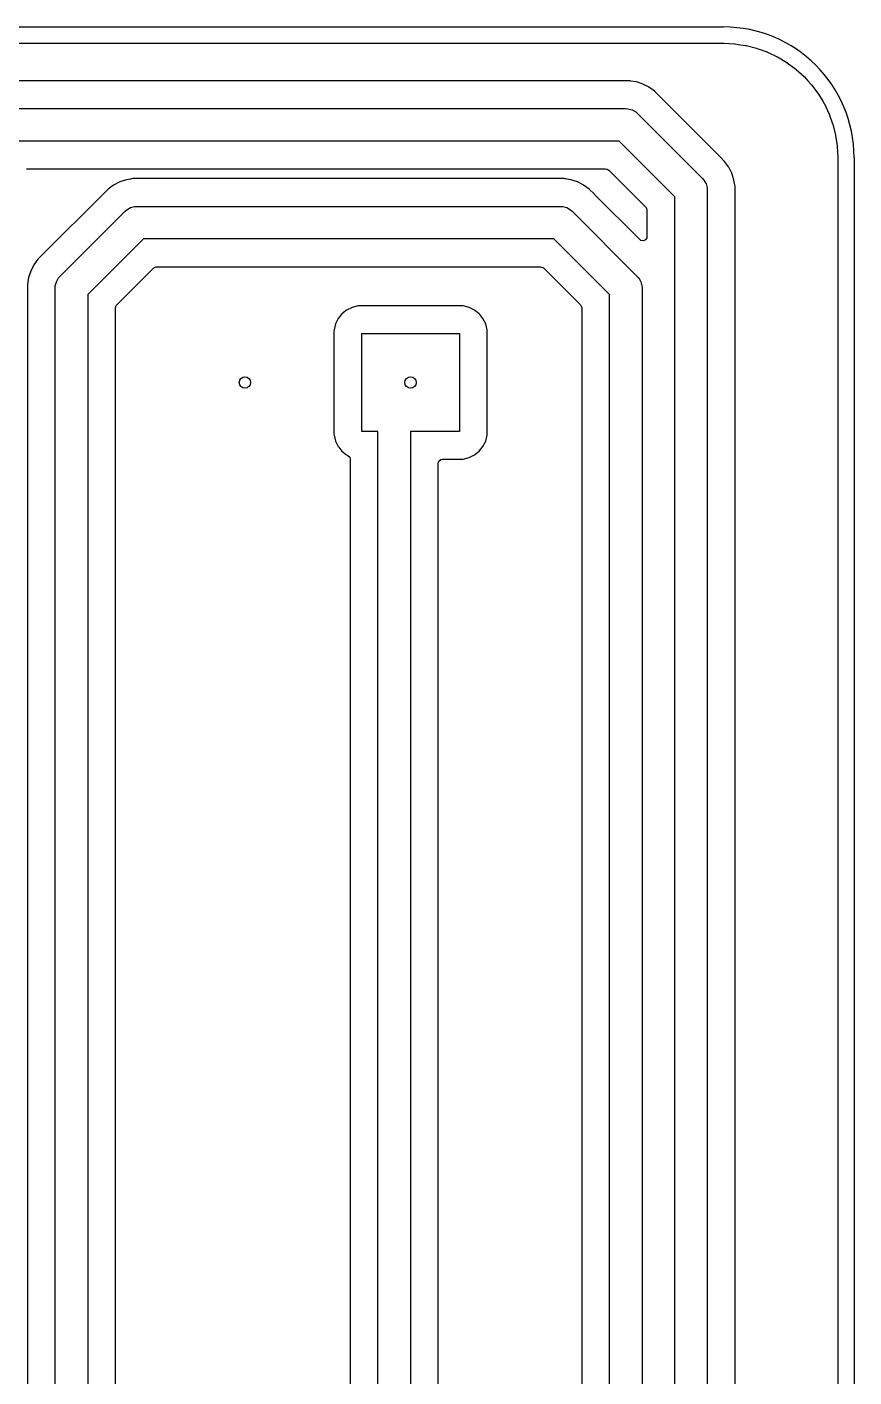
# Model space of a CAD drawing. Header units: millimetres. Extents: x 83 to 184, y -140 to -36.
# Drawn here: x 158.64 to 184, y -77.39 to -36 of the extents above; entities that cross this region are included whole.
import ezdxf

# ---------------------------------------------------------------- set-up
doc = ezdxf.new("R2010")
doc.units = ezdxf.units.MM
doc.layers.add('B.Cu', color=153, linetype='CONTINUOUS', true_color=0x4d7fc4)
doc.layers.add('Edge.Cuts', color=254, linetype='CONTINUOUS', true_color=0xd0d2cd)

msp = doc.modelspace()

# ---------------------------------------------------------------- linework, layer by layer
at = {"layer": 'B.Cu', "linetype": 'CONTINUOUS'}
for p, q in [((87.004546, -36.5005), (179.995454, -36.5005)), ((179.995454, -36.5005), (179.998426, -36.500535)), ((179.998426, -36.500535), (180.001512, -36.500611)), ((180.001512, -36.500611), (180.004463, -36.500718)), ((180.004463, -36.500718), (180.333916, -36.516904)), ((180.333916, -36.516904), (180.339916, -36.517346)), ((180.339916, -36.517346), (180.346061, -36.517951)), ((180.346061, -36.517951), (180.352002, -36.518684)), ((180.352002, -36.518684), (180.452146, -36.533539)), ((180.452146, -36.533539), (180.673695, -36.566403)), ((180.673695, -36.566403), (180.679669, -36.567439)), ((180.679669, -36.567439), (180.685639, -36.568626)), ((180.685639, -36.568626), (180.691563, -36.569957)), ((180.691563, -36.569957), (181.006997, -36.648969)), ((181.006997, -36.648969), (181.012864, -36.650592)), ((181.012864, -36.650592), (181.018679, -36.652357)), ((181.018679, -36.652357), (181.024442, -36.654262)), ((181.024442, -36.654262), (181.092787, -36.678716)), ((181.092787, -36.678716), (181.092795, -36.678718)), ((181.092795, -36.678718), (181.092806, -36.678722)), ((181.092806, -36.678722), (181.330649, -36.763824)), ((181.330649, -36.763824), (181.336244, -36.765982)), ((181.336244, -36.765982), (181.341885, -36.768318)), ((181.341885, -36.768318), (181.347404, -36.770763)), ((181.347404, -36.770763), (181.641419, -36.909822)), ((181.641419, -36.909822), (181.646823, -36.912541)), ((181.646823, -36.912541), (181.652223, -36.915428)), ((181.652223, -36.915428), (181.657456, -36.918393)), ((181.657456, -36.918393), (181.936382, -37.085575)), ((181.936382, -37.085575), (181.9415, -37.088815)), ((181.9415, -37.088815), (181.946578, -37.092208)), ((181.946578, -37.092208), (181.951541, -37.095703)), ((181.951541, -37.095703), (182.212726, -37.289412)), ((177.106286, -37.6495), (158.114004, -37.6495)), ((177.106287, -37.6495), (177.106286, -37.6495)), ((177.10629, -37.6495), (177.106287, -37.6495)), ((177.135489, -37.654124), (177.10629, -37.6495)), ((177.154957, -37.657208), (177.135489, -37.654124)), ((177.306599, -37.681226), (177.154957, -37.657208)), ((182.212726, -37.289412), (182.217524, -37.293157)), ((182.217524, -37.293157), (182.222225, -37.297015)), ((182.222225, -37.297015), (182.226833, -37.30099)), ((182.226833, -37.30099), (182.46776, -37.519353)), ((182.46776, -37.519353), (182.472168, -37.52355)), ((182.472168, -37.52355), (182.476448, -37.52783)), ((182.476448, -37.52783), (182.480645, -37.532238)), ((182.480645, -37.532238), (182.586925, -37.6495)), ((182.586925, -37.6495), (182.699008, -37.773165)), ((177.311362, -37.6816), (177.306599, -37.681226)), ((177.320552, -37.68377), (177.311362, -37.6816)), ((177.325074, -37.685623), (177.320552, -37.68377)), ((177.42155, -37.71697), (177.325074, -37.685623)), ((177.518412, -37.748443), (177.42155, -37.71697)), ((177.518413, -37.748443), (177.518412, -37.748443)), ((177.518414, -37.748444), (177.518413, -37.748443)), ((177.54024, -37.759565), (177.518414, -37.748444)), ((177.540245, -37.759567), (177.54024, -37.759565)), ((177.694167, -37.837994), (177.540245, -37.759567)), ((177.70782, -37.844951), (177.694167, -37.837994)), ((177.839916, -37.940923), (177.70782, -37.844951)), ((177.879783, -37.969888), (177.839916, -37.940923)), ((177.879791, -37.969895), (177.879783, -37.969888)), ((177.879792, -37.969896), (177.879791, -37.969895)), ((177.960789, -38.050893), (177.879792, -37.969896)), ((178.034435, -38.124539), (177.960789, -38.050893)), ((182.699008, -37.773165), (182.702983, -37.777773)), ((182.702983, -37.777773), (182.706841, -37.782474)), ((182.706841, -37.782474), (182.710586, -37.787272)), ((182.710586, -37.787272), (182.904295, -38.048457)), ((182.904295, -38.048457), (182.907795, -38.053428)), ((182.907795, -38.053428), (182.907812, -38.053453)), ((182.907812, -38.053453), (182.91117, -38.058478)), ((182.91117, -38.058478), (182.914423, -38.063616)), ((182.914423, -38.063616), (183.041776, -38.276092)), ((178.034444, -38.124549), (178.034435, -38.124539)), ((178.035624, -38.125729), (178.034444, -38.124549)), ((179.879791, -39.969895), (178.035624, -38.125729)), ((183.041776, -38.276092), (183.081579, -38.342499)), ((183.081579, -38.342499), (183.084569, -38.347776)), ((183.084569, -38.347776), (183.08744, -38.353145)), ((183.08744, -38.353145), (183.090187, -38.3586)), ((183.090187, -38.3586), (183.229211, -38.652542)), ((158, -38.5), (177, -38.5)), ((177, -38.5), (177.065248, -38.504277)), ((177.065248, -38.504277), (177.065263, -38.504277)), ((177.065263, -38.504277), (177.191342, -38.53806)), ((177.191342, -38.53806), (177.304381, -38.603323)), ((177.304381, -38.603323), (177.304396, -38.603338)), ((177.304396, -38.603338), (177.353553, -38.646447)), ((177.353553, -38.646447), (179.353553, -40.646447)), ((183.229211, -38.652542), (183.231683, -38.658121)), ((183.231683, -38.658121), (183.234015, -38.663753)), ((183.234015, -38.663753), (183.236191, -38.669395)), ((183.236191, -38.669395), (183.343711, -38.969893)), ((183.343711, -38.969893), (183.345733, -38.975543)), ((183.345733, -38.975543), (183.347634, -38.981297)), ((183.347634, -38.981297), (183.349399, -38.987111)), ((183.349399, -38.987111), (183.35103, -38.993001)), ((183.35103, -38.993001), (183.430037, -39.308415)), ((183.430037, -39.308415), (183.43137, -39.314352)), ((183.43137, -39.314352), (183.432557, -39.320319)), ((183.432557, -39.320319), (183.433598, -39.326318)), ((176.792894, -39.5), (158.207107, -39.5)), ((178.5, -41.207106), (176.792894, -39.5)), ((183.433598, -39.326318), (183.481306, -39.647944)), ((183.481306, -39.647944), (183.482051, -39.653983)), ((183.482051, -39.653983), (183.482648, -39.660044)), ((183.482648, -39.660044), (183.483096, -39.666114)), ((183.483096, -39.666114), (183.499276, -39.995451)), ((180.030112, -40.120216), (179.879791, -39.969895)), ((180.1547, -40.291699), (180.030112, -40.120216)), ((183.499276, -39.995451), (183.499387, -39.998476)), ((183.499387, -39.998476), (183.499462, -40.001514)), ((183.499462, -40.001514), (183.4995, -40.004574)), ((183.4995, -40.004574), (183.4995, -135.995424)), ((158.621238, -40.3505), (176.371413, -40.3505)), ((176.371413, -40.3505), (176.406345, -40.355521)), ((176.406345, -40.355521), (176.431589, -40.362934)), ((176.431589, -40.362934), (176.484335, -40.39423)), ((176.484335, -40.39423), (177.600573, -41.510468)), ((180.154702, -40.291703), (180.1547, -40.291699)), ((180.155048, -40.292179), (180.154702, -40.291703)), ((180.155049, -40.292181), (180.155048, -40.292179)), ((180.155051, -40.292184), (180.155049, -40.292181)), ((180.156112, -40.294267), (180.155051, -40.292184)), ((180.251555, -40.481583), (180.156112, -40.294267)), ((180.251555, -40.481585), (180.251555, -40.481583)), ((180.251557, -40.481588), (180.251555, -40.481585)), ((180.317246, -40.683757), (180.251557, -40.481588)), ((161.12021, -40.969892), (158.969892, -43.12021)), ((161.292182, -40.844949), (161.12021, -40.969892)), ((161.481582, -40.748445), (161.292182, -40.844949)), ((161.683763, -40.682752), (161.481582, -40.748445)), ((161.807654, -40.663129), (161.683763, -40.682752)), ((161.845042, -40.657208), (161.807654, -40.663129)), ((161.854776, -40.655666), (161.845042, -40.657208)), ((161.893709, -40.6495), (161.854776, -40.655666)), ((161.893713, -40.6495), (161.893709, -40.6495)), ((162.106287, -40.6495), (161.893713, -40.6495)), ((175.106287, -40.6495), (162.106287, -40.6495)), ((175.10629, -40.6495), (175.106287, -40.6495)), ((175.135489, -40.654124), (175.10629, -40.6495)), ((175.154957, -40.657208), (175.135489, -40.654124)), ((175.306599, -40.681226), (175.154957, -40.657208)), ((175.311362, -40.6816), (175.306599, -40.681226)), ((175.320552, -40.68377), (175.311362, -40.6816)), ((175.325074, -40.685623), (175.320552, -40.68377)), ((175.42155, -40.71697), (175.325074, -40.685623)), ((175.518412, -40.748443), (175.42155, -40.71697)), ((175.518413, -40.748443), (175.518412, -40.748443)), ((175.518414, -40.748444), (175.518413, -40.748443)), ((175.54024, -40.759565), (175.518414, -40.748444)), ((175.540245, -40.759567), (175.54024, -40.759565)), ((175.694167, -40.837994), (175.540245, -40.759567)), ((175.70782, -40.844951), (175.694167, -40.837994)), ((175.879784, -40.969889), (175.70782, -40.844951)), ((175.879785, -40.96989), (175.879784, -40.969889)), ((175.879789, -40.969893), (175.879785, -40.96989)), ((175.879791, -40.969895), (175.879789, -40.969893)), ((175.879792, -40.969896), (175.879791, -40.969895)), ((176.030104, -41.120208), (175.879792, -40.969896)), ((179.353553, -40.646447), (179.396668, -40.69561)), ((179.396668, -40.69561), (179.396677, -40.695619)), ((179.396677, -40.695619), (179.427175, -40.748444)), ((179.427175, -40.748444), (179.46194, -40.808658)), ((179.46194, -40.808658), (179.495723, -40.934737)), ((179.495723, -40.934737), (179.495723, -40.934752)), ((179.495723, -40.934752), (179.5, -41)), ((180.317246, -40.68376), (180.317246, -40.683757)), ((180.318772, -40.693394), (180.317246, -40.68376)), ((180.318773, -40.6934), (180.318772, -40.693393)), ((180.318772, -40.693393), (180.318772, -40.693394)), ((180.3505, -40.893713), (180.318773, -40.6934)), ((180.3505, -119.843681), (180.3505, -40.893713)), ((176.030112, -41.120216), (176.030104, -41.120208)), ((176.035551, -41.125654), (176.030112, -41.120216)), ((176.035624, -41.125729), (176.035551, -41.125654)), ((177.427657, -42.517761), (176.035624, -41.125729)), ((178.5, -119.749357), (178.5, -41.207106)), ((179.5, -41), (179.5, -119.956464)), ((159.646447, -43.646447), (161.646447, -41.646447)), ((161.646447, -41.646447), (161.69561, -41.603331)), ((161.69561, -41.603331), (161.695619, -41.603323)), ((161.695619, -41.603323), (161.808658, -41.53806)), ((161.808658, -41.53806), (161.934737, -41.504277)), ((161.934737, -41.504277), (161.934752, -41.504277)), ((161.934752, -41.504277), (162, -41.5)), ((162, -41.5), (175, -41.5)), ((175, -41.5), (175.065248, -41.504277)), ((175.065248, -41.504277), (175.065263, -41.504277)), ((175.065263, -41.504277), (175.191342, -41.53806)), ((175.191342, -41.53806), (175.304381, -41.603323)), ((175.304381, -41.603323), (175.304396, -41.603338)), ((175.304396, -41.603338), (175.353553, -41.646447)), ((175.353553, -41.646447), (177.353553, -43.646447)), ((177.600573, -41.510468), (177.621723, -41.53872)), ((177.621723, -41.53872), (177.634331, -41.561809)), ((177.634331, -41.561809), (177.6495, -41.621238)), ((177.6495, -41.621238), (177.6495, -42.422412)), ((162.207106, -42.5), (160.5, -44.207106)), ((174.792894, -42.5), (162.207106, -42.5)), ((176.5, -44.207106), (174.792894, -42.5)), ((177.463829, -42.542875), (177.427657, -42.517761)), ((177.470807, -42.546062), (177.463829, -42.542875)), ((177.539957, -42.556003), (177.470807, -42.546062)), ((177.603514, -42.52698), (177.539957, -42.556003)), ((177.641289, -42.468203), (177.603514, -42.52698)), ((177.644476, -42.45735), (177.641289, -42.468203)), ((177.6495, -42.422412), (177.644476, -42.45735)), ((158.844949, -43.292182), (158.748445, -43.48158)), ((158.969892, -43.12021), (158.844949, -43.292182)), ((161.386819, -44.523076), (162.523077, -43.386819)), ((162.523077, -43.386819), (162.5844, -43.353334)), ((162.5844, -43.353334), (162.610758, -43.3505)), ((162.610758, -43.3505), (174.389243, -43.3505)), ((174.389243, -43.3505), (174.456282, -43.370185)), ((174.456282, -43.370185), (174.476924, -43.386819)), ((174.476924, -43.386819), (175.613181, -44.523076)), ((158.682752, -43.683759), (158.6495, -43.893707)), ((158.748445, -43.48158), (158.682752, -43.683759)), ((159.504277, -43.934737), (159.53806, -43.808658)), ((159.53806, -43.808658), (159.603323, -43.695619)), ((159.603323, -43.695619), (159.603338, -43.695603)), ((159.603338, -43.695603), (159.646447, -43.646447)), ((177.353553, -43.646447), (177.396668, -43.69561)), ((177.396668, -43.69561), (177.396677, -43.695619)), ((177.396677, -43.695619), (177.46194, -43.808658)), ((177.46194, -43.808658), (177.495723, -43.934737)), ((158.6495, -43.893707), (158.6495, -84.106291)), ((159.5, -44), (159.504277, -43.934752)), ((159.5, -84), (159.5, -44)), ((159.504277, -43.934752), (159.504277, -43.934737)), ((160.5, -44.207106), (160.5, -83.792893)), ((176.5, -101.592893), (176.5, -44.207106)), ((177.495723, -43.934737), (177.495723, -43.934752)), ((177.495723, -43.934752), (177.5, -44)), ((177.5, -44), (177.5, -101.8)), ((161.3505, -44.610757), (161.370185, -44.543718)), ((161.3505, -83.389243), (161.3505, -44.610757)), ((161.370185, -44.543718), (161.386819, -44.523076)), ((168.439249, -44.679156), (168.295059, -44.795059)), ((168.604976, -44.596964), (168.439249, -44.679156)), ((168.604978, -44.596963), (168.604976, -44.596964)), ((168.7845, -44.552317), (168.604978, -44.596963)), ((168.814177, -44.550304), (168.7845, -44.552317)), ((168.826046, -44.5495), (168.814177, -44.550304)), ((171.973954, -44.5495), (168.826046, -44.5495)), ((171.984339, -44.550204), (171.973954, -44.5495)), ((172.015501, -44.552317), (171.984339, -44.550204)), ((172.195021, -44.596963), (172.015497, -44.552317)), ((172.015497, -44.552317), (172.015501, -44.552317)), ((172.195023, -44.596964), (172.195021, -44.596963)), ((172.36075, -44.679156), (172.195023, -44.596964)), ((172.360751, -44.679157), (172.36075, -44.679156)), ((172.360753, -44.679158), (172.360751, -44.679157)), ((172.373574, -44.689464), (172.360753, -44.679158)), ((172.50494, -44.795059), (172.373574, -44.689464)), ((175.613181, -44.523076), (175.646666, -44.584399)), ((175.646666, -44.584399), (175.6495, -44.610757)), ((175.6495, -44.610757), (175.6495, -101.189242)), ((168.096963, -45.104978), (168.052317, -45.2845)), ((168.096964, -45.104976), (168.096963, -45.104978)), ((168.179156, -44.939249), (168.096964, -45.104976)), ((168.295059, -44.795059), (168.179156, -44.939249)), ((172.521016, -44.815059), (172.50494, -44.795059)), ((172.620842, -44.939247), (172.521016, -44.815059)), ((172.703037, -45.104979), (172.620842, -44.939247)), ((172.747683, -45.284505), (172.703037, -45.104979)), ((168.052317, -45.2845), (168.0495, -45.326048)), ((168.0495, -45.326048), (168.0495, -48.473951)), ((168.9, -48.4), (168.9, -45.4)), ((168.9, -45.4), (171.9, -45.4)), ((171.9, -45.4), (171.9, -48.4)), ((172.7505, -45.326046), (172.747683, -45.284505)), ((172.7505, -48.473954), (172.7505, -45.326046)), ((169.4, -48.4), (168.9, -48.4)), ((169.4, -101.86057), (169.4, -48.4)), ((171.9, -48.4), (170.4, -48.4)), ((170.4, -48.4), (170.4, -102.067677)), ((168.0495, -48.473951), (168.052317, -48.515499)), ((168.052317, -48.515499), (168.096963, -48.695021)), ((168.096963, -48.695021), (168.096964, -48.695023)), ((168.096964, -48.695023), (168.179156, -48.86075)), ((172.620842, -48.860753), (172.703037, -48.695021)), ((172.703037, -48.695021), (172.747683, -48.515495)), ((172.747683, -48.515495), (172.7505, -48.473954)), ((168.179156, -48.86075), (168.179157, -48.860751)), ((168.179157, -48.860751), (168.179158, -48.860753)), ((168.179158, -48.860753), (168.195232, -48.88075)), ((168.195232, -48.88075), (168.295059, -49.00494)), ((168.295059, -49.00494), (168.439247, -49.120842)), ((168.439247, -49.120842), (168.480594, -49.141348)), ((168.480594, -49.141348), (168.531906, -49.188768)), ((168.531906, -49.188768), (168.5495, -49.252436)), ((168.5495, -49.252436), (168.5495, -101.45692)), ((171.322989, -49.261706), (171.3745, -49.2505)), ((171.3745, -49.2505), (171.973952, -49.2505)), ((171.973952, -49.2505), (171.973954, -49.2505)), ((171.973954, -49.2505), (172.015495, -49.247683)), ((172.015495, -49.247683), (172.195021, -49.203037)), ((172.195021, -49.203037), (172.360753, -49.120842)), ((172.360753, -49.120842), (172.50494, -49.00494)), ((172.50494, -49.00494), (172.620842, -48.860753)), ((171.2505, -49.3745), (171.270185, -49.307461)), ((171.2505, -101.956974), (171.2505, -49.3745)), ((171.270185, -49.307461), (171.322989, -49.261706))]:
    msp.add_line(p, q, dxfattribs=at)
at = {"layer": 'B.Cu'}
for centre in [(165.32, -46.9), (165.32, -46.9), (170.4, -46.9), (170.4, -46.9)]:
    msp.add_circle(centre, 0.175, dxfattribs=at)
at = {"layer": 'Edge.Cuts', "linetype": 'CONTINUOUS'}
for p, q in [((87, -36), (180, -36)), ((184, -40), (184, -136))]:
    msp.add_line(p, q, dxfattribs=at)
at = {"layer": 'Edge.Cuts'}
msp.add_arc((180, -40), 4, 0, 90, dxfattribs=at)

doc.saveas('drawing.dxf')
